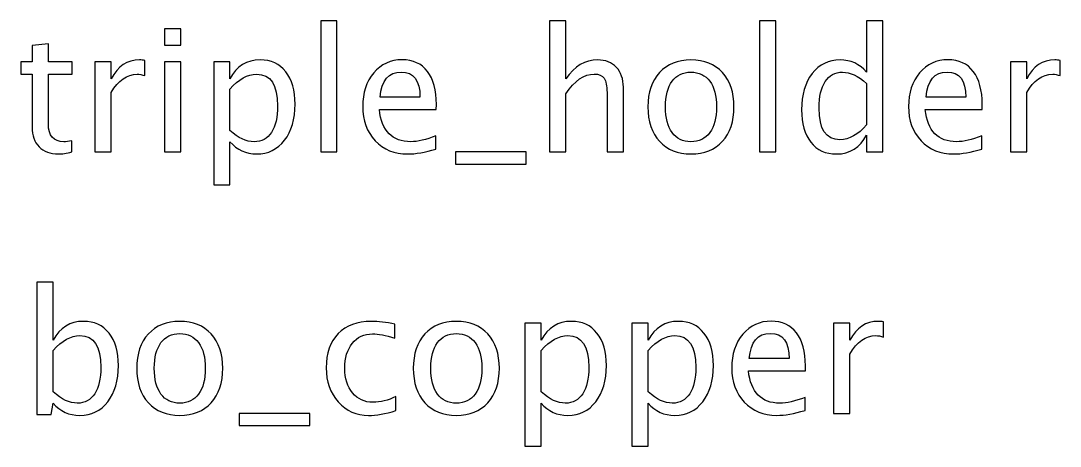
# Model space of a CAD drawing. Header units: centimetres. Extents: x -44 to 28.8, y -28.8 to 43.3.
# Drawn here: x 8.66 to 21.6, y 38.01 to 43.3 of the extents above; entities that cross this region are included whole.
import ezdxf

# ---------------------------------------------------------------- set-up
doc = ezdxf.new("R2010")
doc.units = ezdxf.units.CM
doc.header["$MEASUREMENT"] = 0
doc.layers.add('Layer 1', color=7, linetype='Continuous')

msp = doc.modelspace()

# ---------------------------------------------------------------- linework, layer by layer
at = {"layer": 'Layer 1'}
for points, knots in [([(12.39684, 41.67044), (12.39684, 41.67044), (12.39684, 43.30239), (12.39684, 43.30239), (12.39684, 43.30239), (12.39684, 43.30239), (12.60004, 43.30239), (12.60004, 43.30239), (12.60004, 43.30239), (12.60004, 43.30239), (12.60004, 41.67044), (12.60004, 41.67044), (12.60004, 41.67044), (12.60004, 41.67044), (12.39684, 41.67044), (12.39684, 41.67044)], [0, 0, 0, 0, 0.2, 0.2, 0.2, 0.2, 0.4, 0.4, 0.4, 0.4, 0.6, 0.6, 0.6, 0.6, 1, 1, 1, 1]), ([(15.24624, 41.67044), (15.24624, 41.67044), (15.24624, 43.30239), (15.24624, 43.30239), (15.24624, 43.30239), (15.24624, 43.30239), (15.44944, 43.30239), (15.44944, 43.30239), (15.44944, 43.30239), (15.44944, 43.30239), (15.44944, 42.58026), (15.44944, 42.58026), (15.44944, 42.58026), (15.55704, 42.73724), (15.68898, 42.81556), (15.84491, 42.81556), (15.84491, 42.81556), (15.94298, 42.81556), (16.02094, 42.78487), (16.07844, 42.72313), (16.07844, 42.72313), (16.13595, 42.66175), (16.16488, 42.57884), (16.16488, 42.47513), (16.16488, 42.47513), (16.16488, 42.47513), (16.16488, 41.67044), (16.16488, 41.67044), (16.16488, 41.67044), (16.16488, 41.67044), (15.96167, 41.67044), (15.96167, 41.67044), (15.96167, 41.67044), (15.96167, 41.67044), (15.96167, 42.40881), (15.96167, 42.40881), (15.96167, 42.40881), (15.96167, 42.49206), (15.94933, 42.55133), (15.92499, 42.58661), (15.92499, 42.58661), (15.90029, 42.62224), (15.85972, 42.63987), (15.80292, 42.63987), (15.80292, 42.63987), (15.67804, 42.63987), (15.56021, 42.55838), (15.44944, 42.3954), (15.44944, 42.3954), (15.44944, 42.3954), (15.44944, 41.67044), (15.44944, 41.67044), (15.44944, 41.67044), (15.44944, 41.67044), (15.24624, 41.67044), (15.24624, 41.67044)], [0, 0, 0, 0, 0.06666667, 0.06666667, 0.06666667, 0.06666667, 0.13333333, 0.13333333, 0.13333333, 0.13333333, 0.2, 0.2, 0.2, 0.2, 0.26666667, 0.26666667, 0.26666667, 0.26666667, 0.33333333, 0.33333333, 0.33333333, 0.33333333, 0.4, 0.4, 0.4, 0.4, 0.46666667, 0.46666667, 0.46666667, 0.46666667, 0.53333333, 0.53333333, 0.53333333, 0.53333333, 0.6, 0.6, 0.6, 0.6, 0.66666667, 0.66666667, 0.66666667, 0.66666667, 0.73333333, 0.73333333, 0.73333333, 0.73333333, 0.8, 0.8, 0.8, 0.8, 0.86666667, 0.86666667, 0.86666667, 0.86666667, 1, 1, 1, 1]), ([(17.86033, 41.67044), (17.86033, 41.67044), (17.86033, 43.30239), (17.86033, 43.30239), (17.86033, 43.30239), (17.86033, 43.30239), (18.06353, 43.30239), (18.06353, 43.30239), (18.06353, 43.30239), (18.06353, 43.30239), (18.06353, 41.67044), (18.06353, 41.67044), (18.06353, 41.67044), (18.06353, 41.67044), (17.86033, 41.67044), (17.86033, 41.67044)], [0, 0, 0, 0, 0.2, 0.2, 0.2, 0.2, 0.4, 0.4, 0.4, 0.4, 0.6, 0.6, 0.6, 0.6, 1, 1, 1, 1]), ([(19.19383, 41.67044), (19.19383, 41.67044), (19.19383, 41.88105), (19.19383, 41.88105), (19.19383, 41.88105), (19.11093, 41.72371), (18.98605, 41.64504), (18.81918, 41.64504), (18.81918, 41.64504), (18.68372, 41.64504), (18.57718, 41.69408), (18.49957, 41.7925), (18.49957, 41.7925), (18.42196, 41.89093), (18.38315, 42.02534), (18.38315, 42.19573), (18.38315, 42.19573), (18.38315, 42.38199), (18.42725, 42.53192), (18.51509, 42.64552), (18.51509, 42.64552), (18.60328, 42.75876), (18.719, 42.81556), (18.86258, 42.81556), (18.86258, 42.81556), (18.99557, 42.81556), (19.10635, 42.76476), (19.19383, 42.66281), (19.19383, 42.66281), (19.19383, 42.66281), (19.19383, 43.30239), (19.19383, 43.30239), (19.19383, 43.30239), (19.19383, 43.30239), (19.39704, 43.30239), (19.39704, 43.30239), (19.39704, 43.30239), (19.39704, 43.30239), (19.39704, 41.67044), (19.39704, 41.67044), (19.39704, 41.67044), (19.39704, 41.67044), (19.19383, 41.67044), (19.19383, 41.67044)], [0, 0, 0, 0, 0.08333333, 0.08333333, 0.08333333, 0.08333333, 0.16666667, 0.16666667, 0.16666667, 0.16666667, 0.25, 0.25, 0.25, 0.25, 0.33333333, 0.33333333, 0.33333333, 0.33333333, 0.41666667, 0.41666667, 0.41666667, 0.41666667, 0.5, 0.5, 0.5, 0.5, 0.58333333, 0.58333333, 0.58333333, 0.58333333, 0.66666667, 0.66666667, 0.66666667, 0.66666667, 0.75, 0.75, 0.75, 0.75, 0.83333333, 0.83333333, 0.83333333, 0.83333333, 1, 1, 1, 1]), ([(10.45303, 42.99759), (10.45303, 42.99759), (10.45303, 43.20079), (10.45303, 43.20079), (10.45303, 43.20079), (10.45303, 43.20079), (10.65623, 43.20079), (10.65623, 43.20079), (10.65623, 43.20079), (10.65623, 43.20079), (10.65623, 42.99759), (10.65623, 42.99759), (10.65623, 42.99759), (10.65623, 42.99759), (10.45303, 42.99759), (10.45303, 42.99759)], [0, 0, 0, 0, 0.2, 0.2, 0.2, 0.2, 0.4, 0.4, 0.4, 0.4, 0.6, 0.6, 0.6, 0.6, 1, 1, 1, 1]), ([(9.29698, 41.67079), (9.23419, 41.65351), (9.17951, 41.64504), (9.13329, 41.64504), (9.13329, 41.64504), (9.02958, 41.64504), (8.94879, 41.67467), (8.89093, 41.73394), (8.89093, 41.73394), (8.83272, 41.79321), (8.8038, 41.8754), (8.8038, 41.98088), (8.8038, 41.98088), (8.8038, 41.98088), (8.8038, 42.63987), (8.8038, 42.63987), (8.8038, 42.63987), (8.8038, 42.63987), (8.66339, 42.63987), (8.66339, 42.63987), (8.66339, 42.63987), (8.66339, 42.63987), (8.66339, 42.79228), (8.66339, 42.79228), (8.66339, 42.79228), (8.66339, 42.79228), (8.8038, 42.79228), (8.8038, 42.79228), (8.8038, 42.79228), (8.8038, 42.79228), (8.8038, 42.99512), (8.8038, 42.99512), (8.8038, 42.99512), (8.8038, 42.99512), (9.007, 43.01453), (9.007, 43.01453), (9.007, 43.01453), (9.007, 43.01453), (9.007, 42.79228), (9.007, 42.79228), (9.007, 42.79228), (9.007, 42.79228), (9.30121, 42.79228), (9.30121, 42.79228), (9.30121, 42.79228), (9.30121, 42.79228), (9.30121, 42.63987), (9.30121, 42.63987), (9.30121, 42.63987), (9.30121, 42.63987), (9.007, 42.63987), (9.007, 42.63987), (9.007, 42.63987), (9.007, 42.63987), (9.007, 42.01757), (9.007, 42.01757), (9.007, 42.01757), (9.007, 41.87082), (9.07085, 41.79744), (9.1982, 41.79744), (9.1982, 41.79744), (9.22537, 41.79744), (9.25818, 41.80203), (9.29698, 41.81085), (9.29698, 41.81085), (9.29698, 41.81085), (9.29698, 41.67079), (9.29698, 41.67079)], [0, 0, 0, 0, 0.05555556, 0.05555556, 0.05555556, 0.05555556, 0.11111111, 0.11111111, 0.11111111, 0.11111111, 0.16666667, 0.16666667, 0.16666667, 0.16666667, 0.22222222, 0.22222222, 0.22222222, 0.22222222, 0.27777778, 0.27777778, 0.27777778, 0.27777778, 0.33333333, 0.33333333, 0.33333333, 0.33333333, 0.38888889, 0.38888889, 0.38888889, 0.38888889, 0.44444444, 0.44444444, 0.44444444, 0.44444444, 0.5, 0.5, 0.5, 0.5, 0.55555556, 0.55555556, 0.55555556, 0.55555556, 0.61111111, 0.61111111, 0.61111111, 0.61111111, 0.66666667, 0.66666667, 0.66666667, 0.66666667, 0.72222222, 0.72222222, 0.72222222, 0.72222222, 0.77777778, 0.77777778, 0.77777778, 0.77777778, 0.83333333, 0.83333333, 0.83333333, 0.83333333, 0.88888889, 0.88888889, 0.88888889, 0.88888889, 1, 1, 1, 1]), ([(9.58696, 41.67044), (9.58696, 41.67044), (9.58696, 42.79228), (9.58696, 42.79228), (9.58696, 42.79228), (9.58696, 42.79228), (9.79016, 42.79228), (9.79016, 42.79228), (9.79016, 42.79228), (9.79016, 42.79228), (9.79016, 42.58026), (9.79016, 42.58026), (9.79016, 42.58026), (9.87095, 42.73724), (9.98807, 42.81556), (10.14188, 42.81556), (10.14188, 42.81556), (10.16269, 42.81556), (10.18457, 42.81379), (10.20714, 42.81027), (10.20714, 42.81027), (10.20714, 42.81027), (10.20714, 42.62012), (10.20714, 42.62012), (10.20714, 42.62012), (10.17187, 42.63176), (10.14082, 42.63776), (10.11401, 42.63776), (10.11401, 42.63776), (9.98489, 42.63776), (9.87694, 42.56156), (9.79016, 42.40881), (9.79016, 42.40881), (9.79016, 42.40881), (9.79016, 41.67044), (9.79016, 41.67044), (9.79016, 41.67044), (9.79016, 41.67044), (9.58696, 41.67044), (9.58696, 41.67044)], [0, 0, 0, 0, 0.09090909, 0.09090909, 0.09090909, 0.09090909, 0.18181818, 0.18181818, 0.18181818, 0.18181818, 0.27272727, 0.27272727, 0.27272727, 0.27272727, 0.36363636, 0.36363636, 0.36363636, 0.36363636, 0.45454545, 0.45454545, 0.45454545, 0.45454545, 0.54545455, 0.54545455, 0.54545455, 0.54545455, 0.63636364, 0.63636364, 0.63636364, 0.63636364, 0.72727273, 0.72727273, 0.72727273, 0.72727273, 0.81818182, 0.81818182, 0.81818182, 0.81818182, 1, 1, 1, 1]), ([(10.45303, 41.67044), (10.45303, 41.67044), (10.45303, 42.79228), (10.45303, 42.79228), (10.45303, 42.79228), (10.45303, 42.79228), (10.65623, 42.79228), (10.65623, 42.79228), (10.65623, 42.79228), (10.65623, 42.79228), (10.65623, 41.67044), (10.65623, 41.67044), (10.65623, 41.67044), (10.65623, 41.67044), (10.45303, 41.67044), (10.45303, 41.67044)], [0, 0, 0, 0, 0.2, 0.2, 0.2, 0.2, 0.4, 0.4, 0.4, 0.4, 0.6, 0.6, 0.6, 0.6, 1, 1, 1, 1]), ([(11.06475, 41.26192), (11.06475, 41.26192), (11.06475, 42.79228), (11.06475, 42.79228), (11.06475, 42.79228), (11.06475, 42.79228), (11.26795, 42.79228), (11.26795, 42.79228), (11.26795, 42.79228), (11.26795, 42.79228), (11.26795, 42.58026), (11.26795, 42.58026), (11.26795, 42.58026), (11.35121, 42.73724), (11.47644, 42.81556), (11.64331, 42.81556), (11.64331, 42.81556), (11.77842, 42.81556), (11.88461, 42.76652), (11.96222, 42.6681), (11.96222, 42.6681), (12.03983, 42.56967), (12.07864, 42.43526), (12.07864, 42.26487), (12.07864, 42.26487), (12.07864, 42.07931), (12.03454, 41.92938), (11.9467, 41.81578), (11.9467, 41.81578), (11.85885, 41.70184), (11.74314, 41.64504), (11.59992, 41.64504), (11.59992, 41.64504), (11.46692, 41.64504), (11.35615, 41.69584), (11.26795, 41.79779), (11.26795, 41.79779), (11.26795, 41.79779), (11.26795, 41.26192), (11.26795, 41.26192), (11.26795, 41.26192), (11.26795, 41.26192), (11.06475, 41.26192), (11.06475, 41.26192)], [0, 0, 0, 0, 0.08333333, 0.08333333, 0.08333333, 0.08333333, 0.16666667, 0.16666667, 0.16666667, 0.16666667, 0.25, 0.25, 0.25, 0.25, 0.33333333, 0.33333333, 0.33333333, 0.33333333, 0.41666667, 0.41666667, 0.41666667, 0.41666667, 0.5, 0.5, 0.5, 0.5, 0.58333333, 0.58333333, 0.58333333, 0.58333333, 0.66666667, 0.66666667, 0.66666667, 0.66666667, 0.75, 0.75, 0.75, 0.75, 0.83333333, 0.83333333, 0.83333333, 0.83333333, 1, 1, 1, 1]), ([(13.83194, 41.70642), (13.69542, 41.6655), (13.57865, 41.64504), (13.48128, 41.64504), (13.48128, 41.64504), (13.31512, 41.64504), (13.18001, 41.70007), (13.07594, 41.80979), (13.07594, 41.80979), (12.97187, 41.9195), (12.91966, 42.06167), (12.91966, 42.23665), (12.91966, 42.23665), (12.91966, 42.40634), (12.96552, 42.54568), (13.0576, 42.65469), (13.0576, 42.65469), (13.14967, 42.76335), (13.2675, 42.81768), (13.41108, 42.81768), (13.41108, 42.81768), (13.5469, 42.81768), (13.65203, 42.76934), (13.72611, 42.67268), (13.72611, 42.67268), (13.80019, 42.57602), (13.83724, 42.43914), (13.83724, 42.2617), (13.83724, 42.2617), (13.83724, 42.2617), (13.83618, 42.19961), (13.83618, 42.19961), (13.83618, 42.19961), (13.83618, 42.19961), (13.12709, 42.19961), (13.12709, 42.19961), (13.12709, 42.19961), (13.15673, 41.9315), (13.28761, 41.79744), (13.51938, 41.79744), (13.51938, 41.79744), (13.6044, 41.79744), (13.70847, 41.82143), (13.83194, 41.86941), (13.83194, 41.86941), (13.83194, 41.86941), (13.83194, 41.70642), (13.83194, 41.70642)], [0, 0, 0, 0, 0.07692308, 0.07692308, 0.07692308, 0.07692308, 0.15384615, 0.15384615, 0.15384615, 0.15384615, 0.23076923, 0.23076923, 0.23076923, 0.23076923, 0.30769231, 0.30769231, 0.30769231, 0.30769231, 0.38461538, 0.38461538, 0.38461538, 0.38461538, 0.46153846, 0.46153846, 0.46153846, 0.46153846, 0.53846154, 0.53846154, 0.53846154, 0.53846154, 0.61538462, 0.61538462, 0.61538462, 0.61538462, 0.69230769, 0.69230769, 0.69230769, 0.69230769, 0.76923077, 0.76923077, 0.76923077, 0.76923077, 0.84615385, 0.84615385, 0.84615385, 0.84615385, 1, 1, 1, 1]), ([(17.00661, 41.64504), (16.84186, 41.64504), (16.71133, 41.6976), (16.61538, 41.80273), (16.61538, 41.80273), (16.51907, 41.90786), (16.47109, 42.05074), (16.47109, 42.231), (16.47109, 42.231), (16.47109, 42.41092), (16.51907, 42.55344), (16.61538, 42.65822), (16.61538, 42.65822), (16.71133, 42.76299), (16.84186, 42.81556), (17.00661, 42.81556), (17.00661, 42.81556), (17.17136, 42.81556), (17.30188, 42.76299), (17.39784, 42.65822), (17.39784, 42.65822), (17.49415, 42.55344), (17.54213, 42.41092), (17.54213, 42.231), (17.54213, 42.231), (17.54213, 42.05074), (17.49415, 41.90786), (17.39784, 41.80273), (17.39784, 41.80273), (17.30188, 41.6976), (17.17136, 41.64504), (17.00661, 41.64504)], [0, 0, 0, 0, 0.11111111, 0.11111111, 0.11111111, 0.11111111, 0.22222222, 0.22222222, 0.22222222, 0.22222222, 0.33333333, 0.33333333, 0.33333333, 0.33333333, 0.44444444, 0.44444444, 0.44444444, 0.44444444, 0.55555556, 0.55555556, 0.55555556, 0.55555556, 0.66666667, 0.66666667, 0.66666667, 0.66666667, 0.77777778, 0.77777778, 0.77777778, 0.77777778, 1, 1, 1, 1]), ([(20.62752, 41.70642), (20.491, 41.6655), (20.37423, 41.64504), (20.27686, 41.64504), (20.27686, 41.64504), (20.1107, 41.64504), (19.97559, 41.70007), (19.87152, 41.80979), (19.87152, 41.80979), (19.76745, 41.9195), (19.71524, 42.06167), (19.71524, 42.23665), (19.71524, 42.23665), (19.71524, 42.40634), (19.7611, 42.54568), (19.85318, 42.65469), (19.85318, 42.65469), (19.94525, 42.76335), (20.06308, 42.81768), (20.20666, 42.81768), (20.20666, 42.81768), (20.34248, 42.81768), (20.44761, 42.76934), (20.52169, 42.67268), (20.52169, 42.67268), (20.59577, 42.57602), (20.63282, 42.43914), (20.63282, 42.2617), (20.63282, 42.2617), (20.63282, 42.2617), (20.63176, 42.19961), (20.63176, 42.19961), (20.63176, 42.19961), (20.63176, 42.19961), (19.92267, 42.19961), (19.92267, 42.19961), (19.92267, 42.19961), (19.95231, 41.9315), (20.08319, 41.79744), (20.31496, 41.79744), (20.31496, 41.79744), (20.39998, 41.79744), (20.50405, 41.82143), (20.62752, 41.86941), (20.62752, 41.86941), (20.62752, 41.86941), (20.62752, 41.70642), (20.62752, 41.70642)], [0, 0, 0, 0, 0.07692308, 0.07692308, 0.07692308, 0.07692308, 0.15384615, 0.15384615, 0.15384615, 0.15384615, 0.23076923, 0.23076923, 0.23076923, 0.23076923, 0.30769231, 0.30769231, 0.30769231, 0.30769231, 0.38461538, 0.38461538, 0.38461538, 0.38461538, 0.46153846, 0.46153846, 0.46153846, 0.46153846, 0.53846154, 0.53846154, 0.53846154, 0.53846154, 0.61538462, 0.61538462, 0.61538462, 0.61538462, 0.69230769, 0.69230769, 0.69230769, 0.69230769, 0.76923077, 0.76923077, 0.76923077, 0.76923077, 0.84615385, 0.84615385, 0.84615385, 0.84615385, 1, 1, 1, 1]), ([(20.98348, 41.67044), (20.98348, 41.67044), (20.98348, 42.79228), (20.98348, 42.79228), (20.98348, 42.79228), (20.98348, 42.79228), (21.18668, 42.79228), (21.18668, 42.79228), (21.18668, 42.79228), (21.18668, 42.79228), (21.18668, 42.58026), (21.18668, 42.58026), (21.18668, 42.58026), (21.26747, 42.73724), (21.38459, 42.81556), (21.5384, 42.81556), (21.5384, 42.81556), (21.55921, 42.81556), (21.58109, 42.81379), (21.60366, 42.81027), (21.60366, 42.81027), (21.60366, 42.81027), (21.60366, 42.62012), (21.60366, 42.62012), (21.60366, 42.62012), (21.56839, 42.63176), (21.53734, 42.63776), (21.51053, 42.63776), (21.51053, 42.63776), (21.38141, 42.63776), (21.27346, 42.56156), (21.18668, 42.40881), (21.18668, 42.40881), (21.18668, 42.40881), (21.18668, 41.67044), (21.18668, 41.67044), (21.18668, 41.67044), (21.18668, 41.67044), (20.98348, 41.67044), (20.98348, 41.67044)], [0, 0, 0, 0, 0.09090909, 0.09090909, 0.09090909, 0.09090909, 0.18181818, 0.18181818, 0.18181818, 0.18181818, 0.27272727, 0.27272727, 0.27272727, 0.27272727, 0.36363636, 0.36363636, 0.36363636, 0.36363636, 0.45454545, 0.45454545, 0.45454545, 0.45454545, 0.54545455, 0.54545455, 0.54545455, 0.54545455, 0.63636364, 0.63636364, 0.63636364, 0.63636364, 0.72727273, 0.72727273, 0.72727273, 0.72727273, 0.81818182, 0.81818182, 0.81818182, 0.81818182, 1, 1, 1, 1]), ([(11.26795, 41.93785), (11.37273, 41.84436), (11.47256, 41.79744), (11.56746, 41.79744), (11.56746, 41.79744), (11.66095, 41.79744), (11.73327, 41.8366), (11.78407, 41.91456), (11.78407, 41.91456), (11.83522, 41.99253), (11.86062, 42.10224), (11.86062, 42.24406), (11.86062, 42.24406), (11.86062, 42.50652), (11.77383, 42.63776), (11.60027, 42.63776), (11.60027, 42.63776), (11.48667, 42.63776), (11.3759, 42.57637), (11.26795, 42.45326), (11.26795, 42.45326), (11.26795, 42.45326), (11.26795, 41.93785), (11.26795, 41.93785)], [0, 0, 0, 0, 0.14285714, 0.14285714, 0.14285714, 0.14285714, 0.28571429, 0.28571429, 0.28571429, 0.28571429, 0.42857143, 0.42857143, 0.42857143, 0.42857143, 0.57142857, 0.57142857, 0.57142857, 0.57142857, 0.71428571, 0.71428571, 0.71428571, 0.71428571, 1, 1, 1, 1]), ([(13.13768, 42.35201), (13.13768, 42.35201), (13.63298, 42.35201), (13.63298, 42.35201), (13.63298, 42.35201), (13.63298, 42.56085), (13.55501, 42.66527), (13.39944, 42.66527), (13.39944, 42.66527), (13.24281, 42.66527), (13.15567, 42.56085), (13.13768, 42.35201)], [0, 0, 0, 0, 0.25, 0.25, 0.25, 0.25, 0.5, 0.5, 0.5, 0.5, 1, 1, 1, 1]), ([(17.00625, 41.79744), (17.1068, 41.79744), (17.18511, 41.83519), (17.24085, 41.91103), (17.24085, 41.91103), (17.29624, 41.98653), (17.32411, 42.09342), (17.32411, 42.231), (17.32411, 42.231), (17.32411, 42.36824), (17.29624, 42.47477), (17.24085, 42.55027), (17.24085, 42.55027), (17.18511, 42.62541), (17.1068, 42.66316), (17.00625, 42.66316), (17.00625, 42.66316), (16.90536, 42.66316), (16.82704, 42.62541), (16.77201, 42.55027), (16.77201, 42.55027), (16.71662, 42.47477), (16.68911, 42.36824), (16.68911, 42.231), (16.68911, 42.231), (16.68911, 42.09342), (16.71662, 41.98653), (16.77201, 41.91103), (16.77201, 41.91103), (16.82704, 41.83519), (16.90536, 41.79744), (17.00625, 41.79744)], [0, 0, 0, 0, 0.11111111, 0.11111111, 0.11111111, 0.11111111, 0.22222222, 0.22222222, 0.22222222, 0.22222222, 0.33333333, 0.33333333, 0.33333333, 0.33333333, 0.44444444, 0.44444444, 0.44444444, 0.44444444, 0.55555556, 0.55555556, 0.55555556, 0.55555556, 0.66666667, 0.66666667, 0.66666667, 0.66666667, 0.77777778, 0.77777778, 0.77777778, 0.77777778, 1, 1, 1, 1]), ([(19.19383, 42.52381), (19.08835, 42.61659), (18.98852, 42.66316), (18.89397, 42.66316), (18.89397, 42.66316), (18.80084, 42.66316), (18.72887, 42.62435), (18.67772, 42.54639), (18.67772, 42.54639), (18.62657, 42.46878), (18.60117, 42.35871), (18.60117, 42.21619), (18.60117, 42.21619), (18.60117, 41.95407), (18.68795, 41.82284), (18.86187, 41.82284), (18.86187, 41.82284), (18.97476, 41.82284), (19.08553, 41.88458), (19.19383, 42.0077), (19.19383, 42.0077), (19.19383, 42.0077), (19.19383, 42.52381), (19.19383, 42.52381)], [0, 0, 0, 0, 0.14285714, 0.14285714, 0.14285714, 0.14285714, 0.28571429, 0.28571429, 0.28571429, 0.28571429, 0.42857143, 0.42857143, 0.42857143, 0.42857143, 0.57142857, 0.57142857, 0.57142857, 0.57142857, 0.71428571, 0.71428571, 0.71428571, 0.71428571, 1, 1, 1, 1]), ([(19.93326, 42.35201), (19.93326, 42.35201), (20.42856, 42.35201), (20.42856, 42.35201), (20.42856, 42.35201), (20.42856, 42.56085), (20.35059, 42.66527), (20.19502, 42.66527), (20.19502, 42.66527), (20.03839, 42.66527), (19.95125, 42.56085), (19.93326, 42.35201)], [0, 0, 0, 0, 0.25, 0.25, 0.25, 0.25, 0.5, 0.5, 0.5, 0.5, 1, 1, 1, 1]), ([(14.0736, 41.51804), (14.0736, 41.51804), (14.0736, 41.67044), (14.0736, 41.67044), (14.0736, 41.67044), (14.0736, 41.67044), (14.95413, 41.67044), (14.95413, 41.67044), (14.95413, 41.67044), (14.95413, 41.67044), (14.95413, 41.51804), (14.95413, 41.51804), (14.95413, 41.51804), (14.95413, 41.51804), (14.0736, 41.51804), (14.0736, 41.51804)], [0, 0, 0, 0, 0.2, 0.2, 0.2, 0.2, 0.4, 0.4, 0.4, 0.4, 0.6, 0.6, 0.6, 0.6, 1, 1, 1, 1]), ([(8.86412, 38.40513), (8.86412, 38.40513), (8.86412, 40.04978), (8.86412, 40.04978), (8.86412, 40.04978), (8.86412, 40.04978), (9.06732, 40.04978), (9.06732, 40.04978), (9.06732, 40.04978), (9.06732, 40.04978), (9.06732, 39.32765), (9.06732, 39.32765), (9.06732, 39.32765), (9.15058, 39.48463), (9.27581, 39.56295), (9.44268, 39.56295), (9.44268, 39.56295), (9.57779, 39.56295), (9.68398, 39.51391), (9.76159, 39.41549), (9.76159, 39.41549), (9.8392, 39.31706), (9.87801, 39.18265), (9.87801, 39.01226), (9.87801, 39.01226), (9.87801, 38.8267), (9.83391, 38.67677), (9.74607, 38.56317), (9.74607, 38.56317), (9.65822, 38.44923), (9.54251, 38.39243), (9.39929, 38.39243), (9.39929, 38.39243), (9.26629, 38.39243), (9.15552, 38.44323), (9.06732, 38.54518), (9.06732, 38.54518), (9.06732, 38.54518), (9.04263, 38.40513), (9.04263, 38.40513), (9.04263, 38.40513), (9.04263, 38.40513), (8.86412, 38.40513), (8.86412, 38.40513)], [0, 0, 0, 0, 0.08333333, 0.08333333, 0.08333333, 0.08333333, 0.16666667, 0.16666667, 0.16666667, 0.16666667, 0.25, 0.25, 0.25, 0.25, 0.33333333, 0.33333333, 0.33333333, 0.33333333, 0.41666667, 0.41666667, 0.41666667, 0.41666667, 0.5, 0.5, 0.5, 0.5, 0.58333333, 0.58333333, 0.58333333, 0.58333333, 0.66666667, 0.66666667, 0.66666667, 0.66666667, 0.75, 0.75, 0.75, 0.75, 0.83333333, 0.83333333, 0.83333333, 0.83333333, 1, 1, 1, 1]), ([(10.64283, 38.39243), (10.47808, 38.39243), (10.34755, 38.44499), (10.2516, 38.55012), (10.2516, 38.55012), (10.15529, 38.65525), (10.10731, 38.79813), (10.10731, 38.97839), (10.10731, 38.97839), (10.10731, 39.15831), (10.15529, 39.30083), (10.2516, 39.40561), (10.2516, 39.40561), (10.34755, 39.51038), (10.47808, 39.56295), (10.64283, 39.56295), (10.64283, 39.56295), (10.80758, 39.56295), (10.9381, 39.51038), (11.03406, 39.40561), (11.03406, 39.40561), (11.13037, 39.30083), (11.17835, 39.15831), (11.17835, 38.97839), (11.17835, 38.97839), (11.17835, 38.79813), (11.13037, 38.65525), (11.03406, 38.55012), (11.03406, 38.55012), (10.9381, 38.44499), (10.80758, 38.39243), (10.64283, 38.39243)], [0, 0, 0, 0, 0.11111111, 0.11111111, 0.11111111, 0.11111111, 0.22222222, 0.22222222, 0.22222222, 0.22222222, 0.33333333, 0.33333333, 0.33333333, 0.33333333, 0.44444444, 0.44444444, 0.44444444, 0.44444444, 0.55555556, 0.55555556, 0.55555556, 0.55555556, 0.66666667, 0.66666667, 0.66666667, 0.66666667, 0.77777778, 0.77777778, 0.77777778, 0.77777778, 1, 1, 1, 1]), ([(13.33382, 38.4517), (13.20224, 38.41219), (13.08864, 38.39243), (12.99304, 38.39243), (12.99304, 38.39243), (12.84135, 38.39243), (12.71576, 38.44852), (12.61592, 38.56035), (12.61592, 38.56035), (12.51608, 38.67254), (12.46599, 38.814), (12.46599, 38.98439), (12.46599, 38.98439), (12.46599, 39.16643), (12.51538, 39.3086), (12.61416, 39.4102), (12.61416, 39.4102), (12.71294, 39.51215), (12.85087, 39.56295), (13.02797, 39.56295), (13.02797, 39.56295), (13.1151, 39.56295), (13.21317, 39.55095), (13.32112, 39.52697), (13.32112, 39.52697), (13.32112, 39.52697), (13.32112, 39.35551), (13.32112, 39.35551), (13.32112, 39.35551), (13.20647, 39.38938), (13.11299, 39.40631), (13.04102, 39.40631), (13.04102, 39.40631), (12.9366, 39.40631), (12.85299, 39.36716), (12.79055, 39.28919), (12.79055, 39.28919), (12.7281, 39.21123), (12.69671, 39.10716), (12.69671, 38.97734), (12.69671, 38.97734), (12.69671, 38.85139), (12.72916, 38.74979), (12.79372, 38.67183), (12.79372, 38.67183), (12.85828, 38.59422), (12.94259, 38.55541), (13.04737, 38.55541), (13.04737, 38.55541), (13.14015, 38.55541), (13.2354, 38.5794), (13.33382, 38.62738), (13.33382, 38.62738), (13.33382, 38.62738), (13.33382, 38.4517), (13.33382, 38.4517)], [0, 0, 0, 0, 0.06666667, 0.06666667, 0.06666667, 0.06666667, 0.13333333, 0.13333333, 0.13333333, 0.13333333, 0.2, 0.2, 0.2, 0.2, 0.26666667, 0.26666667, 0.26666667, 0.26666667, 0.33333333, 0.33333333, 0.33333333, 0.33333333, 0.4, 0.4, 0.4, 0.4, 0.46666667, 0.46666667, 0.46666667, 0.46666667, 0.53333333, 0.53333333, 0.53333333, 0.53333333, 0.6, 0.6, 0.6, 0.6, 0.66666667, 0.66666667, 0.66666667, 0.66666667, 0.73333333, 0.73333333, 0.73333333, 0.73333333, 0.8, 0.8, 0.8, 0.8, 0.86666667, 0.86666667, 0.86666667, 0.86666667, 1, 1, 1, 1]), ([(14.0856, 38.39243), (13.92085, 38.39243), (13.79032, 38.44499), (13.69437, 38.55012), (13.69437, 38.55012), (13.59806, 38.65525), (13.55008, 38.79813), (13.55008, 38.97839), (13.55008, 38.97839), (13.55008, 39.15831), (13.59806, 39.30083), (13.69437, 39.40561), (13.69437, 39.40561), (13.79032, 39.51038), (13.92085, 39.56295), (14.0856, 39.56295), (14.0856, 39.56295), (14.25035, 39.56295), (14.38087, 39.51038), (14.47683, 39.40561), (14.47683, 39.40561), (14.57314, 39.30083), (14.62112, 39.15831), (14.62112, 38.97839), (14.62112, 38.97839), (14.62112, 38.79813), (14.57314, 38.65525), (14.47683, 38.55012), (14.47683, 38.55012), (14.38087, 38.44499), (14.25035, 38.39243), (14.0856, 38.39243)], [0, 0, 0, 0, 0.11111111, 0.11111111, 0.11111111, 0.11111111, 0.22222222, 0.22222222, 0.22222222, 0.22222222, 0.33333333, 0.33333333, 0.33333333, 0.33333333, 0.44444444, 0.44444444, 0.44444444, 0.44444444, 0.55555556, 0.55555556, 0.55555556, 0.55555556, 0.66666667, 0.66666667, 0.66666667, 0.66666667, 0.77777778, 0.77777778, 0.77777778, 0.77777778, 1, 1, 1, 1]), ([(14.93932, 38.00931), (14.93932, 38.00931), (14.93932, 39.53967), (14.93932, 39.53967), (14.93932, 39.53967), (14.93932, 39.53967), (15.14252, 39.53967), (15.14252, 39.53967), (15.14252, 39.53967), (15.14252, 39.53967), (15.14252, 39.32765), (15.14252, 39.32765), (15.14252, 39.32765), (15.22578, 39.48463), (15.35101, 39.56295), (15.51788, 39.56295), (15.51788, 39.56295), (15.65299, 39.56295), (15.75918, 39.51391), (15.83679, 39.41549), (15.83679, 39.41549), (15.9144, 39.31706), (15.95321, 39.18265), (15.95321, 39.01226), (15.95321, 39.01226), (15.95321, 38.8267), (15.90911, 38.67677), (15.82127, 38.56317), (15.82127, 38.56317), (15.73342, 38.44923), (15.61771, 38.39243), (15.47449, 38.39243), (15.47449, 38.39243), (15.34149, 38.39243), (15.23072, 38.44323), (15.14252, 38.54518), (15.14252, 38.54518), (15.14252, 38.54518), (15.14252, 38.00931), (15.14252, 38.00931), (15.14252, 38.00931), (15.14252, 38.00931), (14.93932, 38.00931), (14.93932, 38.00931)], [0, 0, 0, 0, 0.08333333, 0.08333333, 0.08333333, 0.08333333, 0.16666667, 0.16666667, 0.16666667, 0.16666667, 0.25, 0.25, 0.25, 0.25, 0.33333333, 0.33333333, 0.33333333, 0.33333333, 0.41666667, 0.41666667, 0.41666667, 0.41666667, 0.5, 0.5, 0.5, 0.5, 0.58333333, 0.58333333, 0.58333333, 0.58333333, 0.66666667, 0.66666667, 0.66666667, 0.66666667, 0.75, 0.75, 0.75, 0.75, 0.83333333, 0.83333333, 0.83333333, 0.83333333, 1, 1, 1, 1]), ([(16.27141, 38.00931), (16.27141, 38.00931), (16.27141, 39.53967), (16.27141, 39.53967), (16.27141, 39.53967), (16.27141, 39.53967), (16.47461, 39.53967), (16.47461, 39.53967), (16.47461, 39.53967), (16.47461, 39.53967), (16.47461, 39.32765), (16.47461, 39.32765), (16.47461, 39.32765), (16.55787, 39.48463), (16.6831, 39.56295), (16.84997, 39.56295), (16.84997, 39.56295), (16.98508, 39.56295), (17.09127, 39.51391), (17.16888, 39.41549), (17.16888, 39.41549), (17.24649, 39.31706), (17.2853, 39.18265), (17.2853, 39.01226), (17.2853, 39.01226), (17.2853, 38.8267), (17.2412, 38.67677), (17.15336, 38.56317), (17.15336, 38.56317), (17.06551, 38.44923), (16.9498, 38.39243), (16.80658, 38.39243), (16.80658, 38.39243), (16.67358, 38.39243), (16.56281, 38.44323), (16.47461, 38.54518), (16.47461, 38.54518), (16.47461, 38.54518), (16.47461, 38.00931), (16.47461, 38.00931), (16.47461, 38.00931), (16.47461, 38.00931), (16.27141, 38.00931), (16.27141, 38.00931)], [0, 0, 0, 0, 0.08333333, 0.08333333, 0.08333333, 0.08333333, 0.16666667, 0.16666667, 0.16666667, 0.16666667, 0.25, 0.25, 0.25, 0.25, 0.33333333, 0.33333333, 0.33333333, 0.33333333, 0.41666667, 0.41666667, 0.41666667, 0.41666667, 0.5, 0.5, 0.5, 0.5, 0.58333333, 0.58333333, 0.58333333, 0.58333333, 0.66666667, 0.66666667, 0.66666667, 0.66666667, 0.75, 0.75, 0.75, 0.75, 0.83333333, 0.83333333, 0.83333333, 0.83333333, 1, 1, 1, 1]), ([(18.42688, 38.45381), (18.29036, 38.41289), (18.17359, 38.39243), (18.07622, 38.39243), (18.07622, 38.39243), (17.91006, 38.39243), (17.77495, 38.44746), (17.67088, 38.55718), (17.67088, 38.55718), (17.56681, 38.66689), (17.5146, 38.80906), (17.5146, 38.98404), (17.5146, 38.98404), (17.5146, 39.15373), (17.56046, 39.29307), (17.65254, 39.40208), (17.65254, 39.40208), (17.74461, 39.51074), (17.86244, 39.56507), (18.00602, 39.56507), (18.00602, 39.56507), (18.14184, 39.56507), (18.24697, 39.51673), (18.32105, 39.42007), (18.32105, 39.42007), (18.39513, 39.32341), (18.43218, 39.18653), (18.43218, 39.00909), (18.43218, 39.00909), (18.43218, 39.00909), (18.43112, 38.947), (18.43112, 38.947), (18.43112, 38.947), (18.43112, 38.947), (17.72203, 38.947), (17.72203, 38.947), (17.72203, 38.947), (17.75167, 38.67889), (17.88255, 38.54483), (18.11432, 38.54483), (18.11432, 38.54483), (18.19934, 38.54483), (18.30341, 38.56882), (18.42688, 38.6168), (18.42688, 38.6168), (18.42688, 38.6168), (18.42688, 38.45381), (18.42688, 38.45381)], [0, 0, 0, 0, 0.07692308, 0.07692308, 0.07692308, 0.07692308, 0.15384615, 0.15384615, 0.15384615, 0.15384615, 0.23076923, 0.23076923, 0.23076923, 0.23076923, 0.30769231, 0.30769231, 0.30769231, 0.30769231, 0.38461538, 0.38461538, 0.38461538, 0.38461538, 0.46153846, 0.46153846, 0.46153846, 0.46153846, 0.53846154, 0.53846154, 0.53846154, 0.53846154, 0.61538462, 0.61538462, 0.61538462, 0.61538462, 0.69230769, 0.69230769, 0.69230769, 0.69230769, 0.76923077, 0.76923077, 0.76923077, 0.76923077, 0.84615385, 0.84615385, 0.84615385, 0.84615385, 1, 1, 1, 1]), ([(18.78284, 38.41783), (18.78284, 38.41783), (18.78284, 39.53967), (18.78284, 39.53967), (18.78284, 39.53967), (18.78284, 39.53967), (18.98604, 39.53967), (18.98604, 39.53967), (18.98604, 39.53967), (18.98604, 39.53967), (18.98604, 39.32765), (18.98604, 39.32765), (18.98604, 39.32765), (19.06683, 39.48463), (19.18395, 39.56295), (19.33776, 39.56295), (19.33776, 39.56295), (19.35857, 39.56295), (19.38045, 39.56118), (19.40302, 39.55766), (19.40302, 39.55766), (19.40302, 39.55766), (19.40302, 39.36751), (19.40302, 39.36751), (19.40302, 39.36751), (19.36775, 39.37915), (19.3367, 39.38515), (19.30989, 39.38515), (19.30989, 39.38515), (19.18077, 39.38515), (19.07282, 39.30895), (18.98604, 39.1562), (18.98604, 39.1562), (18.98604, 39.1562), (18.98604, 38.41783), (18.98604, 38.41783), (18.98604, 38.41783), (18.98604, 38.41783), (18.78284, 38.41783), (18.78284, 38.41783)], [0, 0, 0, 0, 0.09090909, 0.09090909, 0.09090909, 0.09090909, 0.18181818, 0.18181818, 0.18181818, 0.18181818, 0.27272727, 0.27272727, 0.27272727, 0.27272727, 0.36363636, 0.36363636, 0.36363636, 0.36363636, 0.45454545, 0.45454545, 0.45454545, 0.45454545, 0.54545455, 0.54545455, 0.54545455, 0.54545455, 0.63636364, 0.63636364, 0.63636364, 0.63636364, 0.72727273, 0.72727273, 0.72727273, 0.72727273, 0.81818182, 0.81818182, 0.81818182, 0.81818182, 1, 1, 1, 1]), ([(9.06732, 38.68524), (9.1721, 38.59175), (9.27193, 38.54483), (9.36683, 38.54483), (9.36683, 38.54483), (9.46032, 38.54483), (9.53264, 38.58399), (9.58344, 38.66195), (9.58344, 38.66195), (9.63459, 38.73992), (9.65999, 38.84963), (9.65999, 38.99145), (9.65999, 38.99145), (9.65999, 39.25391), (9.5732, 39.38515), (9.39964, 39.38515), (9.39964, 39.38515), (9.28604, 39.38515), (9.17527, 39.32376), (9.06732, 39.20065), (9.06732, 39.20065), (9.06732, 39.20065), (9.06732, 38.68524), (9.06732, 38.68524)], [0, 0, 0, 0, 0.14285714, 0.14285714, 0.14285714, 0.14285714, 0.28571429, 0.28571429, 0.28571429, 0.28571429, 0.42857143, 0.42857143, 0.42857143, 0.42857143, 0.57142857, 0.57142857, 0.57142857, 0.57142857, 0.71428571, 0.71428571, 0.71428571, 0.71428571, 1, 1, 1, 1]), ([(10.64247, 38.54483), (10.74302, 38.54483), (10.82133, 38.58258), (10.87707, 38.65842), (10.87707, 38.65842), (10.93246, 38.73392), (10.96033, 38.84081), (10.96033, 38.97839), (10.96033, 38.97839), (10.96033, 39.11563), (10.93246, 39.22216), (10.87707, 39.29766), (10.87707, 39.29766), (10.82133, 39.3728), (10.74302, 39.41055), (10.64247, 39.41055), (10.64247, 39.41055), (10.54158, 39.41055), (10.46326, 39.3728), (10.40823, 39.29766), (10.40823, 39.29766), (10.35284, 39.22216), (10.32533, 39.11563), (10.32533, 38.97839), (10.32533, 38.97839), (10.32533, 38.84081), (10.35284, 38.73392), (10.40823, 38.65842), (10.40823, 38.65842), (10.46326, 38.58258), (10.54158, 38.54483), (10.64247, 38.54483)], [0, 0, 0, 0, 0.11111111, 0.11111111, 0.11111111, 0.11111111, 0.22222222, 0.22222222, 0.22222222, 0.22222222, 0.33333333, 0.33333333, 0.33333333, 0.33333333, 0.44444444, 0.44444444, 0.44444444, 0.44444444, 0.55555556, 0.55555556, 0.55555556, 0.55555556, 0.66666667, 0.66666667, 0.66666667, 0.66666667, 0.77777778, 0.77777778, 0.77777778, 0.77777778, 1, 1, 1, 1]), ([(14.08524, 38.54483), (14.18579, 38.54483), (14.2641, 38.58258), (14.31984, 38.65842), (14.31984, 38.65842), (14.37523, 38.73392), (14.4031, 38.84081), (14.4031, 38.97839), (14.4031, 38.97839), (14.4031, 39.11563), (14.37523, 39.22216), (14.31984, 39.29766), (14.31984, 39.29766), (14.2641, 39.3728), (14.18579, 39.41055), (14.08524, 39.41055), (14.08524, 39.41055), (13.98435, 39.41055), (13.90603, 39.3728), (13.851, 39.29766), (13.851, 39.29766), (13.79561, 39.22216), (13.7681, 39.11563), (13.7681, 38.97839), (13.7681, 38.97839), (13.7681, 38.84081), (13.79561, 38.73392), (13.851, 38.65842), (13.851, 38.65842), (13.90603, 38.58258), (13.98435, 38.54483), (14.08524, 38.54483)], [0, 0, 0, 0, 0.11111111, 0.11111111, 0.11111111, 0.11111111, 0.22222222, 0.22222222, 0.22222222, 0.22222222, 0.33333333, 0.33333333, 0.33333333, 0.33333333, 0.44444444, 0.44444444, 0.44444444, 0.44444444, 0.55555556, 0.55555556, 0.55555556, 0.55555556, 0.66666667, 0.66666667, 0.66666667, 0.66666667, 0.77777778, 0.77777778, 0.77777778, 0.77777778, 1, 1, 1, 1]), ([(15.14252, 38.68524), (15.2473, 38.59175), (15.34713, 38.54483), (15.44203, 38.54483), (15.44203, 38.54483), (15.53552, 38.54483), (15.60784, 38.58399), (15.65864, 38.66195), (15.65864, 38.66195), (15.70979, 38.73992), (15.73519, 38.84963), (15.73519, 38.99145), (15.73519, 38.99145), (15.73519, 39.25391), (15.6484, 39.38515), (15.47484, 39.38515), (15.47484, 39.38515), (15.36124, 39.38515), (15.25047, 39.32376), (15.14252, 39.20065), (15.14252, 39.20065), (15.14252, 39.20065), (15.14252, 38.68524), (15.14252, 38.68524)], [0, 0, 0, 0, 0.14285714, 0.14285714, 0.14285714, 0.14285714, 0.28571429, 0.28571429, 0.28571429, 0.28571429, 0.42857143, 0.42857143, 0.42857143, 0.42857143, 0.57142857, 0.57142857, 0.57142857, 0.57142857, 0.71428571, 0.71428571, 0.71428571, 0.71428571, 1, 1, 1, 1]), ([(16.47461, 38.68524), (16.57939, 38.59175), (16.67922, 38.54483), (16.77412, 38.54483), (16.77412, 38.54483), (16.86761, 38.54483), (16.93993, 38.58399), (16.99073, 38.66195), (16.99073, 38.66195), (17.04188, 38.73992), (17.06728, 38.84963), (17.06728, 38.99145), (17.06728, 38.99145), (17.06728, 39.25391), (16.98049, 39.38515), (16.80693, 39.38515), (16.80693, 39.38515), (16.69333, 39.38515), (16.58256, 39.32376), (16.47461, 39.20065), (16.47461, 39.20065), (16.47461, 39.20065), (16.47461, 38.68524), (16.47461, 38.68524)], [0, 0, 0, 0, 0.14285714, 0.14285714, 0.14285714, 0.14285714, 0.28571429, 0.28571429, 0.28571429, 0.28571429, 0.42857143, 0.42857143, 0.42857143, 0.42857143, 0.57142857, 0.57142857, 0.57142857, 0.57142857, 0.71428571, 0.71428571, 0.71428571, 0.71428571, 1, 1, 1, 1]), ([(17.73262, 39.0994), (17.73262, 39.0994), (18.22792, 39.0994), (18.22792, 39.0994), (18.22792, 39.0994), (18.22792, 39.30824), (18.14995, 39.41266), (17.99438, 39.41266), (17.99438, 39.41266), (17.83775, 39.41266), (17.75061, 39.30824), (17.73262, 39.0994)], [0, 0, 0, 0, 0.25, 0.25, 0.25, 0.25, 0.5, 0.5, 0.5, 0.5, 1, 1, 1, 1]), ([(11.38225, 38.26543), (11.38225, 38.26543), (11.38225, 38.41783), (11.38225, 38.41783), (11.38225, 38.41783), (11.38225, 38.41783), (12.26278, 38.41783), (12.26278, 38.41783), (12.26278, 38.41783), (12.26278, 38.41783), (12.26278, 38.26543), (12.26278, 38.26543), (12.26278, 38.26543), (12.26278, 38.26543), (11.38225, 38.26543), (11.38225, 38.26543)], [0, 0, 0, 0, 0.2, 0.2, 0.2, 0.2, 0.4, 0.4, 0.4, 0.4, 0.6, 0.6, 0.6, 0.6, 1, 1, 1, 1])]:
    msp.add_open_spline(points, degree=3, knots=knots, dxfattribs=at)

doc.saveas('drawing.dxf')
